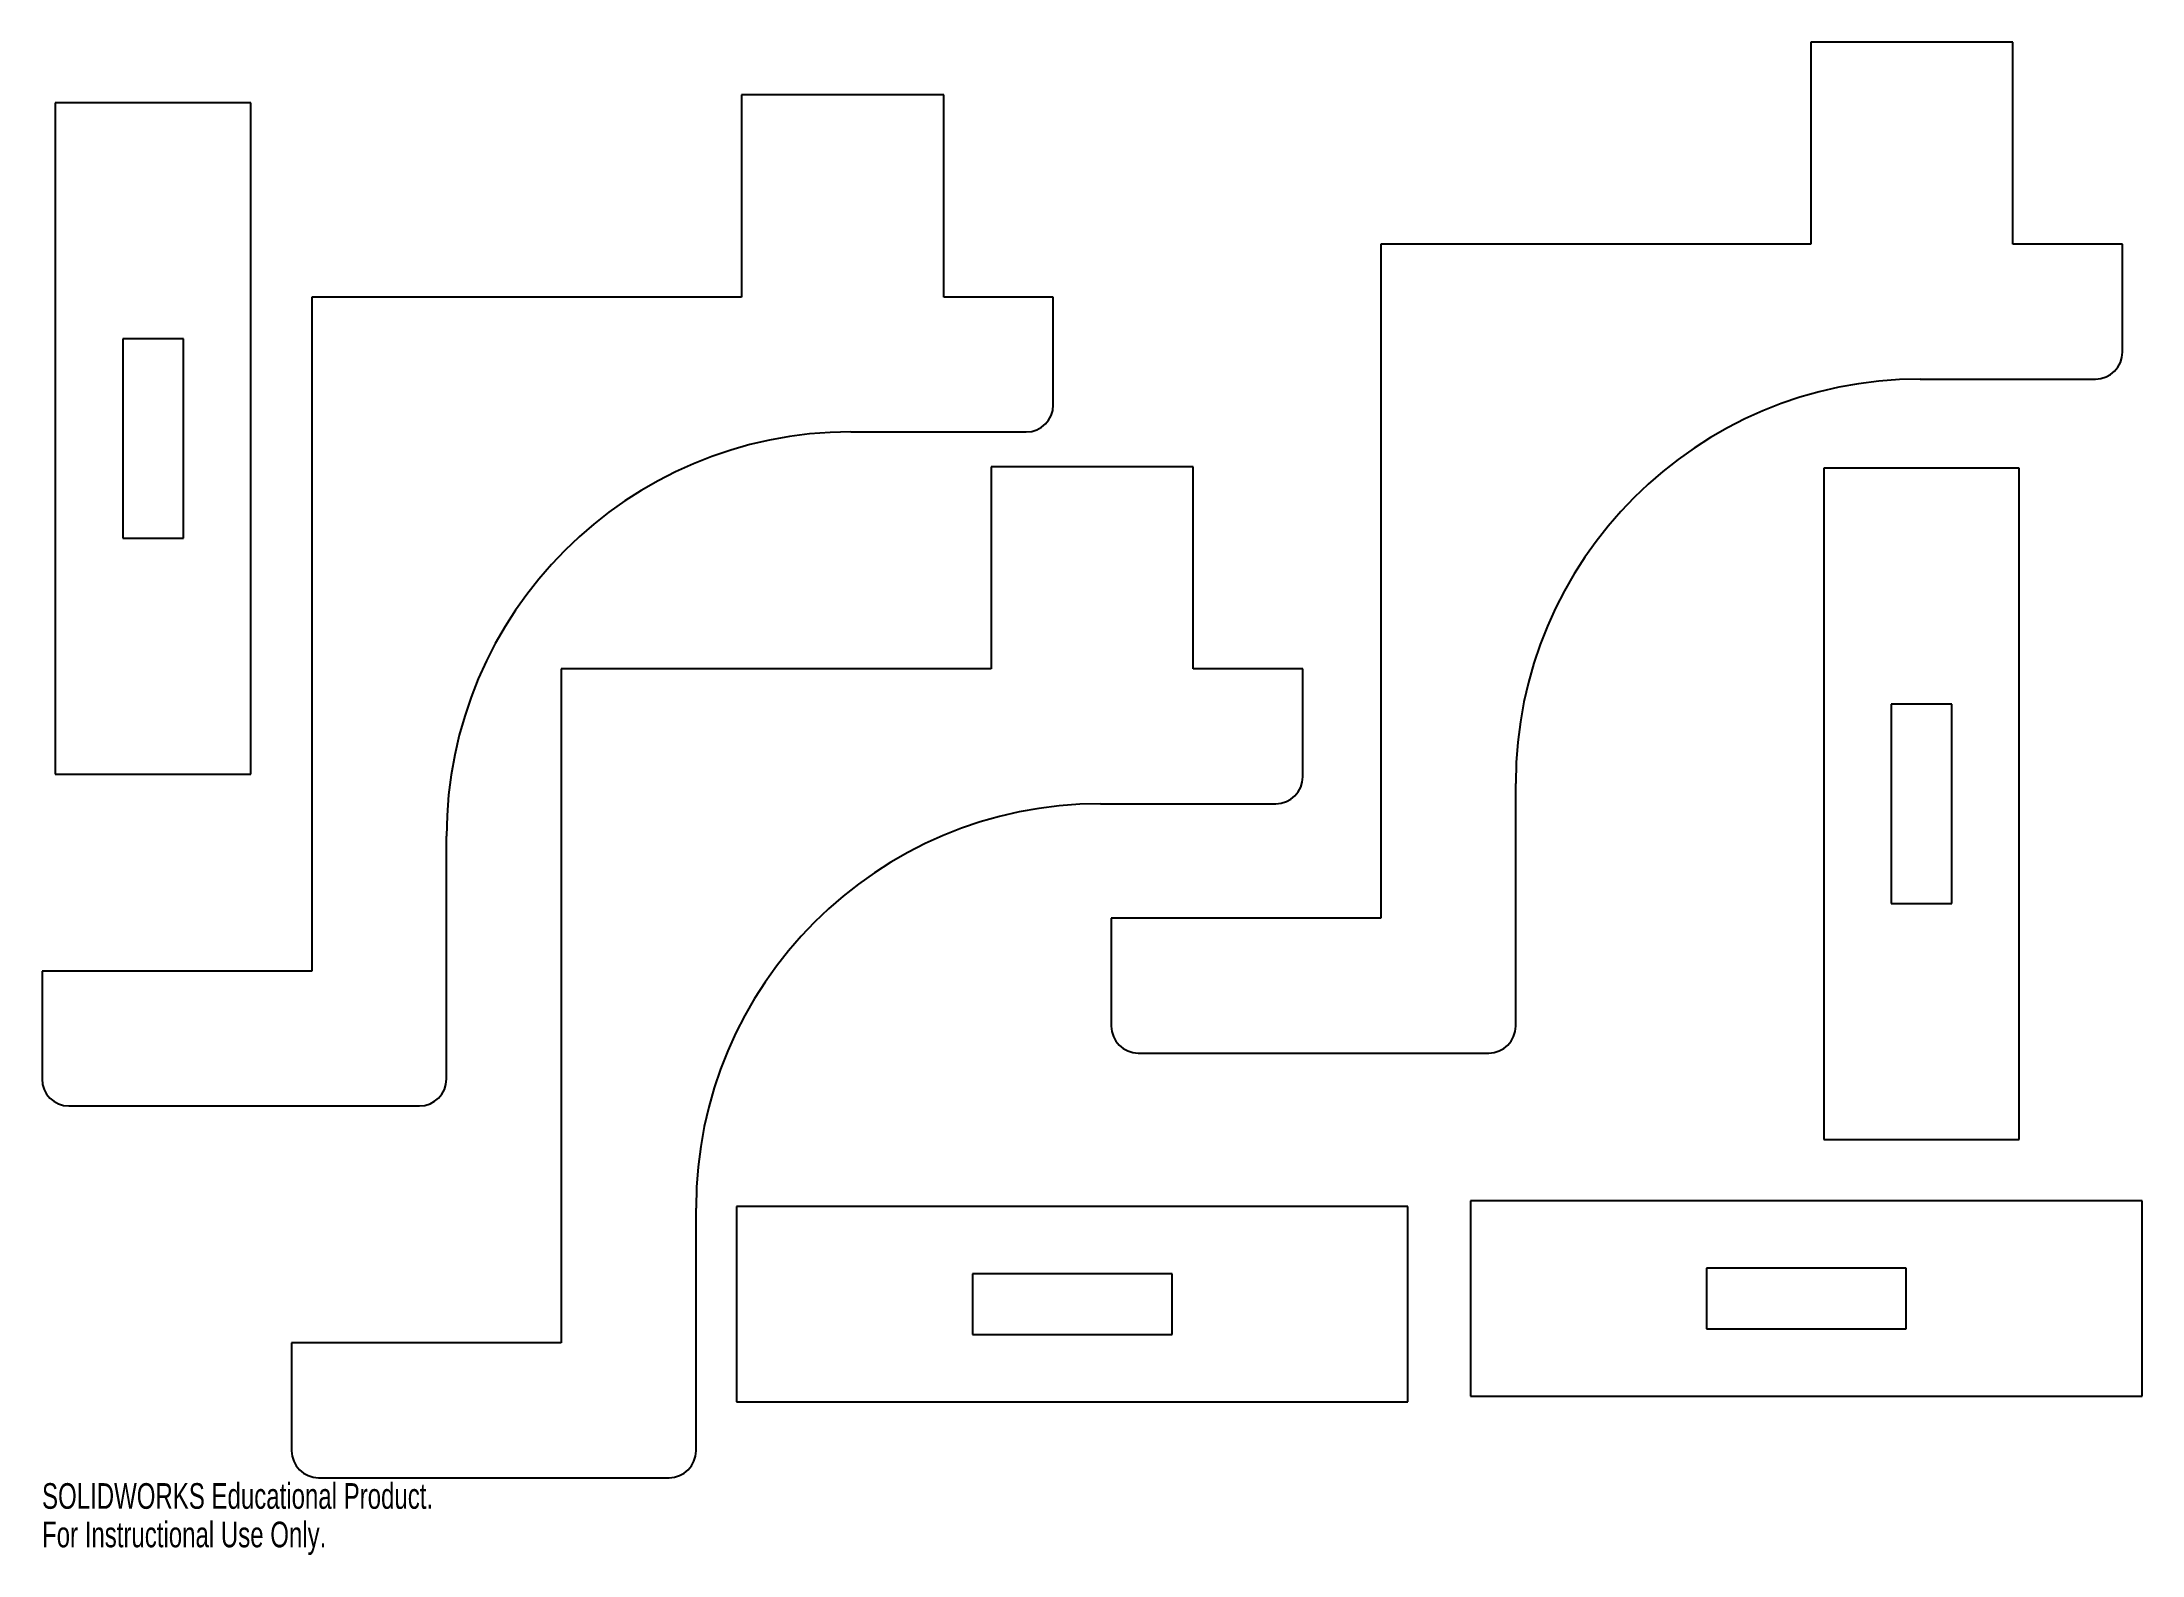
# Model space of a CAD drawing. Header units: millimetres. Extents: x -196 to 200, y -150 to 136.
import ezdxf

# ---------------------------------------------------------------- set-up
doc = ezdxf.new("R2010")
doc.units = ezdxf.units.MM
doc.styles.add('SLDTEXTSTYLE0', font='TXT', dxfattribs={"width": 0.7})

msp = doc.modelspace()

# ---------------------------------------------------------------- linework, layer by layer
at = {"color": 7, "linetype": 'Continuous', "lineweight": 25}
for p, q in [((137.37, 135.54), (137.37, 97.44)), ((175.47, 135.54), (137.37, 135.54)), ((175.47, 97.44), (175.47, 135.54)), ((-156.49, 124.07), (-193.32, 124.07)), ((-193.32, 124.07), (-193.32, -2.42)), ((-156.49, -2.42), (-156.49, 124.07)), ((-64.06, 125.58), (-64.06, 87.48)), ((-25.96, 125.58), (-64.06, 125.58)), ((-25.96, 87.48), (-25.96, 125.58)), ((56.41, 97.44), (56.41, -29.56)), ((137.37, 97.44), (56.41, 97.44)), ((196.11, 97.44), (175.47, 97.44)), ((196.11, 77.12), (196.11, 97.44)), ((-145.02, 87.48), (-145.02, -39.52)), ((-64.06, 87.48), (-145.02, 87.48)), ((-5.32, 87.48), (-25.96, 87.48)), ((-5.32, 67.16), (-5.32, 87.48)), ((-169.19, 79.62), (-180.62, 79.62)), ((-180.62, 79.62), (-180.62, 42.03)), ((-169.19, 42.03), (-169.19, 79.62)), ((158.01, 72.04), (191.03, 72.04)), ((-43.42, 62.08), (-10.4, 62.08)), ((-17.04, 55.52), (-17.04, 17.42)), ((21.06, 55.52), (-17.04, 55.52)), ((21.06, 17.42), (21.06, 55.52)), ((176.67, 55.23), (139.84, 55.23)), ((139.84, 55.23), (139.84, -71.26)), ((176.67, -71.26), (176.67, 55.23)), ((-180.62, 42.03), (-169.19, 42.03)), ((-98, 17.42), (-98, -109.58)), ((-17.04, 17.42), (-98, 17.42)), ((41.7, 17.42), (21.06, 17.42)), ((41.7, -2.9), (41.7, 17.42)), ((163.97, 10.78), (152.54, 10.78)), ((152.54, 10.78), (152.54, -26.81)), ((163.97, -26.81), (163.97, 10.78)), ((-193.32, -2.42), (-156.49, -2.42)), ((81.81, -49.88), (81.81, -4.16)), ((3.6, -7.98), (36.62, -7.98)), ((-119.62, -59.84), (-119.62, -14.12)), ((152.54, -26.81), (163.97, -26.81)), ((56.41, -29.56), (5.61, -29.56)), ((5.61, -29.56), (5.61, -49.88)), ((-145.02, -39.52), (-195.82, -39.52)), ((-195.82, -39.52), (-195.82, -59.84)), ((10.69, -54.96), (76.73, -54.96)), ((-190.74, -64.92), (-124.7, -64.92)), ((139.84, -71.26), (176.67, -71.26)), ((73.29, -82.79), (73.29, -119.62)), ((199.79, -82.79), (73.29, -82.79)), ((199.79, -119.62), (199.79, -82.79)), ((-72.6, -129.9), (-72.6, -84.18)), ((-64.98, -83.85), (-64.98, -120.68)), ((61.51, -83.85), (-64.98, -83.85)), ((61.51, -120.68), (61.51, -83.85)), ((17.06, -96.55), (-20.53, -96.55)), ((-20.53, -96.55), (-20.53, -107.98)), ((17.06, -107.98), (17.06, -96.55)), ((155.34, -95.49), (117.74, -95.49)), ((117.74, -95.49), (117.74, -106.92)), ((155.34, -106.92), (155.34, -95.49)), ((-98, -109.58), (-148.8, -109.58)), ((-148.8, -109.58), (-148.8, -129.9)), ((-20.53, -107.98), (17.06, -107.98)), ((117.74, -106.92), (155.34, -106.92)), ((-64.98, -120.68), (61.51, -120.68)), ((73.29, -119.62), (199.79, -119.62)), ((-143.72, -134.98), (-77.68, -134.98))]:
    msp.add_line(p, q, dxfattribs=at)
for centre, radius, start, end in [((191.03, 77.12), 5.08, 270, 0), ((158.01, -4.16), 76.2, 90, 180), ((-10.4, 67.16), 5.08, 270, 0), ((-43.42, -14.12), 76.2, 90, 180), ((36.62, -2.9), 5.08, 270, 0), ((3.6, -84.18), 76.2, 90, 180), ((10.69, -49.88), 5.08, 180, 270), ((76.73, -49.88), 5.08, 270, 0), ((-190.74, -59.84), 5.08, 180, 270), ((-124.7, -59.84), 5.08, 270, 0), ((-143.72, -129.9), 5.08, 180, 270), ((-77.68, -129.9), 5.08, 270, 0)]:
    msp.add_arc(centre, radius, start, end, dxfattribs=at)

# ---------------------------------------------------------------- texts
at = {"color": 7, "linetype": 'Continuous', "char_height": 4.8336, "attachment_point": 1, "style": 'SLDTEXTSTYLE0'}
for s, insert in [('SOLIDWORKS Educational Product.', (-195.82, -136)), ('For Instructional Use Only.', (-195.82, -143.25))]:
    msp.add_mtext(s, dxfattribs=dict(at, insert=insert))

doc.saveas('drawing.dxf')
